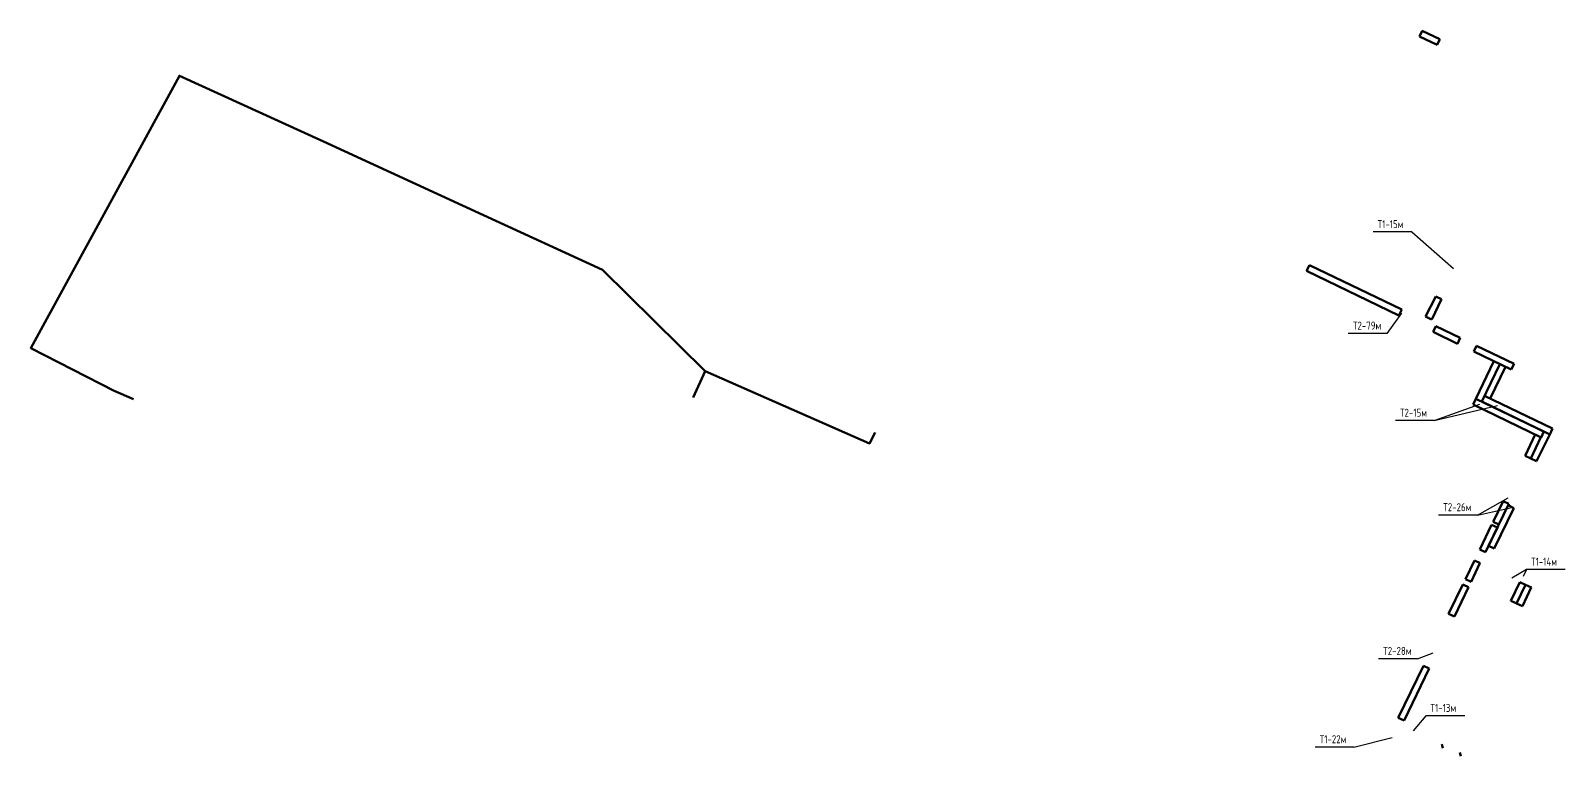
# Model space of a CAD drawing. Extents: x 1098675 to 1099684, y 381052 to 381453.
# Drawn here: x 1098674.7 to 1098914.4, y 381299.1 to 381412.4 of the extents above; entities that cross this region are included whole.
import ezdxf

# ---------------------------------------------------------------- set-up
doc = ezdxf.new("R2010")
doc.units = 0
doc.header["$MEASUREMENT"] = 0
doc.layers.get('0').update_dxf_attribs({"linetype": 'CONTINUOUS', "lineweight": 0})
doc.layers.add('невидимые', color=7, linetype='CONTINUOUS')
doc.styles.add('ГОСТ 2.304', font='GOST2304A.ttf')

msp = doc.modelspace()

# ---------------------------------------------------------------- linework, layer by layer
at = {"linetype": 'Continuous', "lineweight": 60}
for points in [[(1098891.68, 381411.533), (1098892.108, 381412.437)], [(1098892.108, 381412.437), (1098894.854, 381411.123)], [(1098891.68, 381411.533), (1098894.432, 381410.232)], [(1098894.426, 381410.219), (1098894.854, 381411.123)], [(1098690.78, 381354.864), (1098687.735, 381356.192), (1098674.696, 381362.863), (1098697.924, 381405.391), (1098720.448, 381395.156), (1098745.439, 381383.626), (1098764.036, 381375.114), (1098780.088, 381359.276), (1098778.206, 381355.151)], [(1098874.037, 381374.922), (1098874.464, 381375.826)], [(1098874.037, 381374.922), (1098888.453, 381367.971)], [(1098888.88, 381368.875), (1098874.464, 381375.826)], [(1098892.621, 381367.784), (1098894.2, 381370.923)], [(1098893.599, 381367.322), (1098895.104, 381370.496)], [(1098895.104, 381370.496), (1098894.2, 381370.923)], [(1098888.453, 381367.971), (1098888.88, 381368.875)], [(1098893.525, 381367.356), (1098892.621, 381367.784)], [(1098893.788, 381365.403), (1098894.215, 381366.307)], [(1098893.788, 381365.403), (1098897.615, 381363.556)], [(1098898.042, 381364.46), (1098894.215, 381366.307)], [(1098897.615, 381363.556), (1098898.042, 381364.46)], [(1098900.157, 381362.328), (1098900.585, 381363.232)], [(1098900.157, 381362.328), (1098906.003, 381359.511)], [(1098906.43, 381360.415), (1098900.585, 381363.232)], [(1098900.472, 381354.962), (1098903.302, 381360.813)], [(1098901.379, 381354.525), (1098904.201, 381360.38)], [(1098902.71, 381354.993), (1098905.098, 381359.947)], [(1098906.003, 381359.511), (1098906.43, 381360.415)], [(1098780.088, 381359.276), (1098805.762, 381347.974), (1098806.641, 381349.676)], [(1098900.044, 381354.058), (1098900.472, 381354.962)], [(1098911.084, 381349.828), (1098900.472, 381354.962)], [(1098901.378, 381354.524), (1098912.007, 381349.391)], [(1098901.379, 381354.525), (1098901.806, 381355.429)], [(1098912.435, 381350.295), (1098901.806, 381355.429)], [(1098900.044, 381354.058), (1098910.657, 381348.924)], [(1098910.657, 381348.924), (1098911.084, 381349.828)], [(1098912.007, 381349.391), (1098912.435, 381350.295)], [(1098908.157, 381346.061), (1098909.753, 381349.361)], [(1098909.061, 381345.634), (1098910.623, 381348.94)], [(1098909.966, 381345.195), (1098912.007, 381349.391)], [(1098909.061, 381345.634), (1098908.157, 381346.061)], [(1098909.966, 381345.195), (1098909.062, 381345.623)], [(1098902.438, 381331.98), (1098905.511, 381338.313)], [(1098903.168, 381335.753), (1098904.731, 381338.962)], [(1098906.416, 381337.885), (1098903.342, 381331.552)], [(1098905.63, 381338.537), (1098904.075, 381335.33)], [(1098905.63, 381338.537), (1098904.726, 381338.964)], [(1098906.416, 381337.885), (1098905.511, 381338.313)], [(1098904.075, 381335.325), (1098903.171, 381335.752)], [(1098901.067, 381331.402), (1098902.939, 381335.268)], [(1098903.829, 381334.847), (1098901.971, 381330.974)], [(1098903.843, 381334.84), (1098902.939, 381335.268)], [(1098901.971, 381330.974), (1098901.067, 381331.402)], [(1098903.342, 381331.552), (1098902.438, 381331.98)], [(1098898.832, 381326.773), (1098900.233, 381329.706)], [(1098899.728, 381326.347), (1098901.117, 381329.286)], [(1098901.137, 381329.279), (1098900.233, 381329.706)], [(1098896.205, 381321.349), (1098898.43, 381325.946)], [(1098899.334, 381325.518), (1098898.43, 381325.946)], [(1098899.736, 381326.345), (1098898.832, 381326.773)], [(1098905.942, 381323.396), (1098907.343, 381326.33)], [(1098906.838, 381322.971), (1098908.227, 381325.91)], [(1098908.247, 381325.902), (1098907.343, 381326.33)], [(1098909.137, 381325.48), (1098908.233, 381325.907)], [(1098897.109, 381320.921), (1098899.334, 381325.518)], [(1098906.846, 381322.969), (1098905.942, 381323.396)], [(1098907.742, 381322.543), (1098909.131, 381325.483)], [(1098897.109, 381320.921), (1098896.205, 381321.349)], [(1098907.742, 381322.543), (1098906.838, 381322.971)], [(1098892.282, 381313.234), (1098888.352, 381305.111)], [(1098889.256, 381304.683), (1098893.186, 381312.807)], [(1098893.186, 381312.807), (1098892.282, 381313.234)], [(1098889.256, 381304.683), (1098888.352, 381305.111)], [(1098895.309, 381300.402), (1098895.139, 381300.999)], [(1098898.127, 381299.111), (1098897.957, 381299.708)]]:
    msp.add_lwpolyline(points, dxfattribs=at)

# ---------------------------------------------------------------- texts
at = {"layer": 'невидимые', "color": 3, "lineweight": 25, "ltscale": 100, "char_height": 1.25, "width": 4.35652, "attachment_point": 1, "style": 'ГОСТ 2.304', "bg_fill": 3, "box_fill_scale": 1.5, "bg_fill_color": 256, "bg_fill_transparency": 0}
for s, insert in [('Т1-15м', (1098885.122, 381382.847)), ('Т2-15м', (1098888.611, 381353.396)), ('Т2-26м', (1098895.371, 381338.642)), ('Т1-14м', (1098909.086, 381330.135)), ('Т1-22м', (1098876.066, 381302.401))]:
    msp.add_mtext(s, dxfattribs=dict(at, insert=insert))

# ---------------------------------------------------------------- next in the draw order: linework, layer by layer
at = {"layer": 'невидимые', "lineweight": 25, "ltscale": 100}
for points in [[(1098890.481, 381381), (1098884.403, 381381)], [(1098890.481, 381381), (1098896.961, 381375.298)], [(1098893.97, 381351.549), (1098901.113, 381354.096)], [(1098893.97, 381351.549), (1098903.848, 381353.888)], [(1098893.97, 381351.549), (1098887.892, 381351.549)], [(1098900.731, 381336.796), (1098905.52, 381339.461)], [(1098900.731, 381336.796), (1098905.901, 381337.94)], [(1098900.731, 381336.796), (1098894.652, 381336.796)], [(1098908.366, 381328.288), (1098906.075, 381326.932)], [(1098908.366, 381328.288), (1098907.849, 381327.198)], [(1098914.445, 381328.288), (1098908.366, 381328.288)], [(1098881.425, 381300.554), (1098887.42, 381302.036)], [(1098881.425, 381300.554), (1098875.347, 381300.554)]]:
    msp.add_lwpolyline(points, dxfattribs=at)

# ---------------------------------------------------------------- next in the draw order: texts
at = {"layer": 'невидимые', "color": 3, "lineweight": 25, "ltscale": 100, "char_height": 1.25, "width": 4.35652, "attachment_point": 1, "style": 'ГОСТ 2.304', "bg_fill": 3, "box_fill_scale": 1.5, "bg_fill_color": 256, "bg_fill_transparency": 0}
for s, insert in [('Т2-79м', (1098881.262, 381366.999)), ('Т2-28м', (1098885.994, 381316.19)), ('Т1-13м', (1098893.386, 381307.289))]:
    msp.add_mtext(s, dxfattribs=dict(at, insert=insert))

# ---------------------------------------------------------------- next in the draw order: linework, layer by layer
at = {"layer": 'невидимые', "lineweight": 25, "ltscale": 100}
for points in [[(1098886.622, 381365.152), (1098888.906, 381368.306)], [(1098886.622, 381365.152), (1098880.543, 381365.152)], [(1098891.353, 381314.343), (1098885.275, 381314.343)], [(1098891.353, 381314.343), (1098893.817, 381315.264)], [(1098892.666, 381305.442), (1098890.669, 381303.074)], [(1098898.745, 381305.442), (1098892.666, 381305.442)]]:
    msp.add_lwpolyline(points, dxfattribs=at)

doc.saveas('drawing.dxf')
